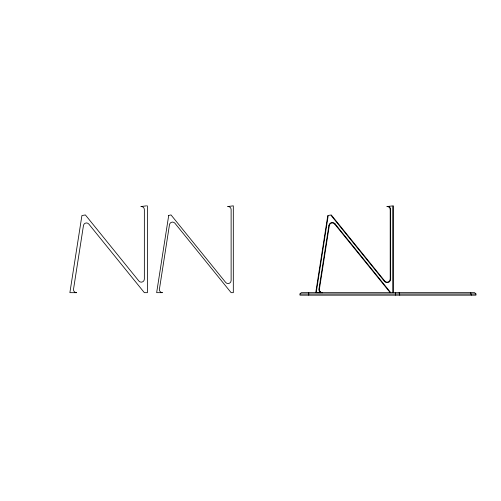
<?xml version="1.0" encoding="UTF-8"?>
<svg xmlns="http://www.w3.org/2000/svg" width="501" height="501" viewBox="0 0 501 501"><rect width="100%" height="100%" fill="white"/><g stroke="black" fill="none" stroke-linecap="round" stroke-linejoin="round"><path stroke-width="0.75" d="M315.743 292.665L327.779 215.536M320.721 292.684A3.507 3.507 0 0 1 318.962 289.083L328.9 225.419A3.463 3.463 0 0 1 335.012 223.778L390.774 292.665M335.012 223.778L334.668 224.053A3.025 3.025 0 0 0 329.332 225.488L319.4 289.152A3.056 3.056 0 0 0 320.108 291.626A3.044 3.044 0 0 0 321.147 292.409A3.056 3.056 0 0 0 322.4 292.69L322.318 292.69M299.967 293.981L301.283 292.665L474.635 292.665L475.95 293.981L475.95 295.164L299.967 295.164L299.967 293.981L475.95 293.981M318.968 289.083L319.4 289.152A3.069 3.069 0 0 0 322.431 292.69L316.187 292.665L328.23 215.461L330.754 215.029L384.417 281.324L384.755 281.048A3.069 3.069 0 0 0 390.21 279.113L390.648 279.113L390.648 209.6A3.507 3.507 0 0 0 388.494 206.362M146.542 205.836L140.894 206.556A3.069 3.069 0 0 1 144.351 209.6L144.351 279.113A3.069 3.069 0 0 1 138.896 281.048L85.389 214.948L81.913 215.536L69.883 292.665L76.572 292.69A3.069 3.069 0 0 1 73.534 289.152L83.467 225.488A3.025 3.025 0 0 1 88.809 224.053L144.351 292.665L147.419 292.665L147.419 205.836M392.84 292.665L392.84 205.886L386.86 206.544A3.069 3.069 0 0 1 390.21 209.6L390.648 209.6M328.9 225.419L329.332 225.488M331.249 214.948L384.755 281.048M334.668 224.053L390.21 292.665M470.683 292.665L471.303 295.164M399.14 292.665L399.754 295.164M395.633 292.665L395.633 295.164M393.279 205.836L393.279 292.665M390.21 209.6L390.21 279.113M308.741 292.665L308.741 295.164M390.648 279.113A3.507 3.507 0 0 1 384.417 281.324M168.705 215.468L156.656 292.665L162.462 292.665A3.069 3.069 0 0 1 159.431 289.121L169.488 224.667A3.069 3.069 0 0 1 174.905 223.208L231.124 292.665L233.316 292.665L233.316 205.836L227.673 206.556A3.069 3.069 0 0 1 231.124 209.6L231.124 280.51A3.069 3.069 0 0 1 225.669 282.439L171.01 214.91L168.705 215.468"/></g></svg>
